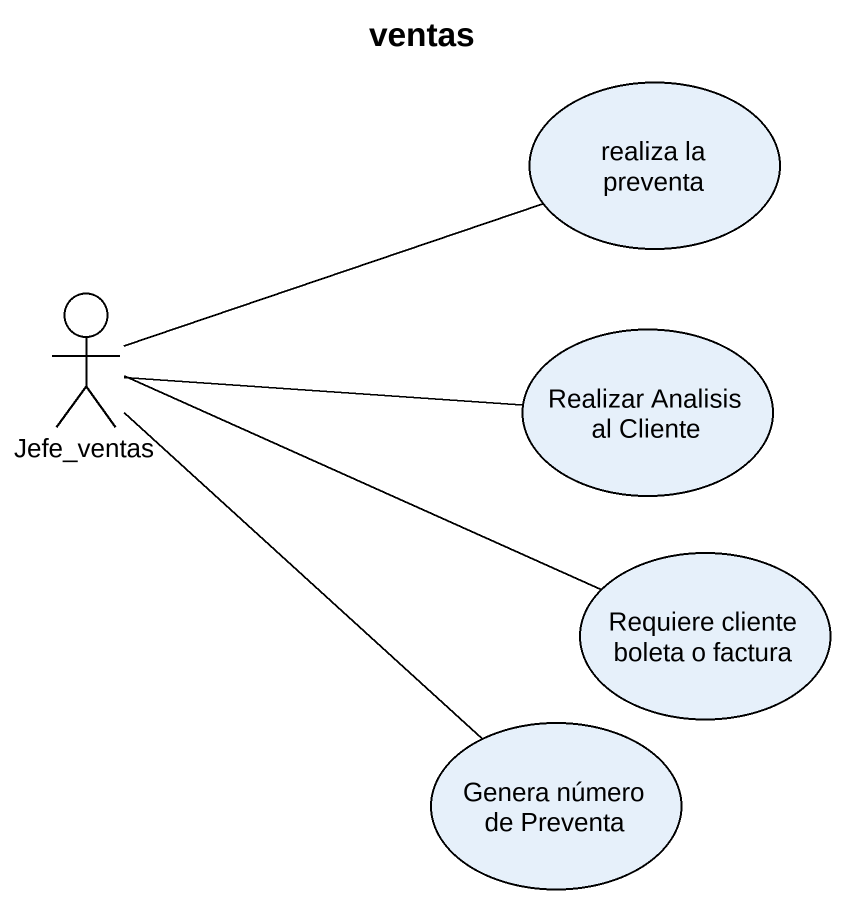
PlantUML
@startuml
title ventas
usecase "realiza la preventa" as realiza_la_preventa
actor Jefe_ventas
usecase "Realizar Analisis al Cliente" as Realizar_Analisis_al_Cliente
usecase "Requiere cliente boleta o factura" as Requiere_cliente_boleta_o
usecase "Genera número de Preventa" as Genera_número_de_Preventa
Jefe_ventas -right- realiza_la_preventa
Jefe_ventas -right- Realizar_Analisis_al_Cliente
Jefe_ventas -right- Requiere_cliente_boleta_o
Jefe_ventas -- Genera_número_de_Preventa
@enduml
